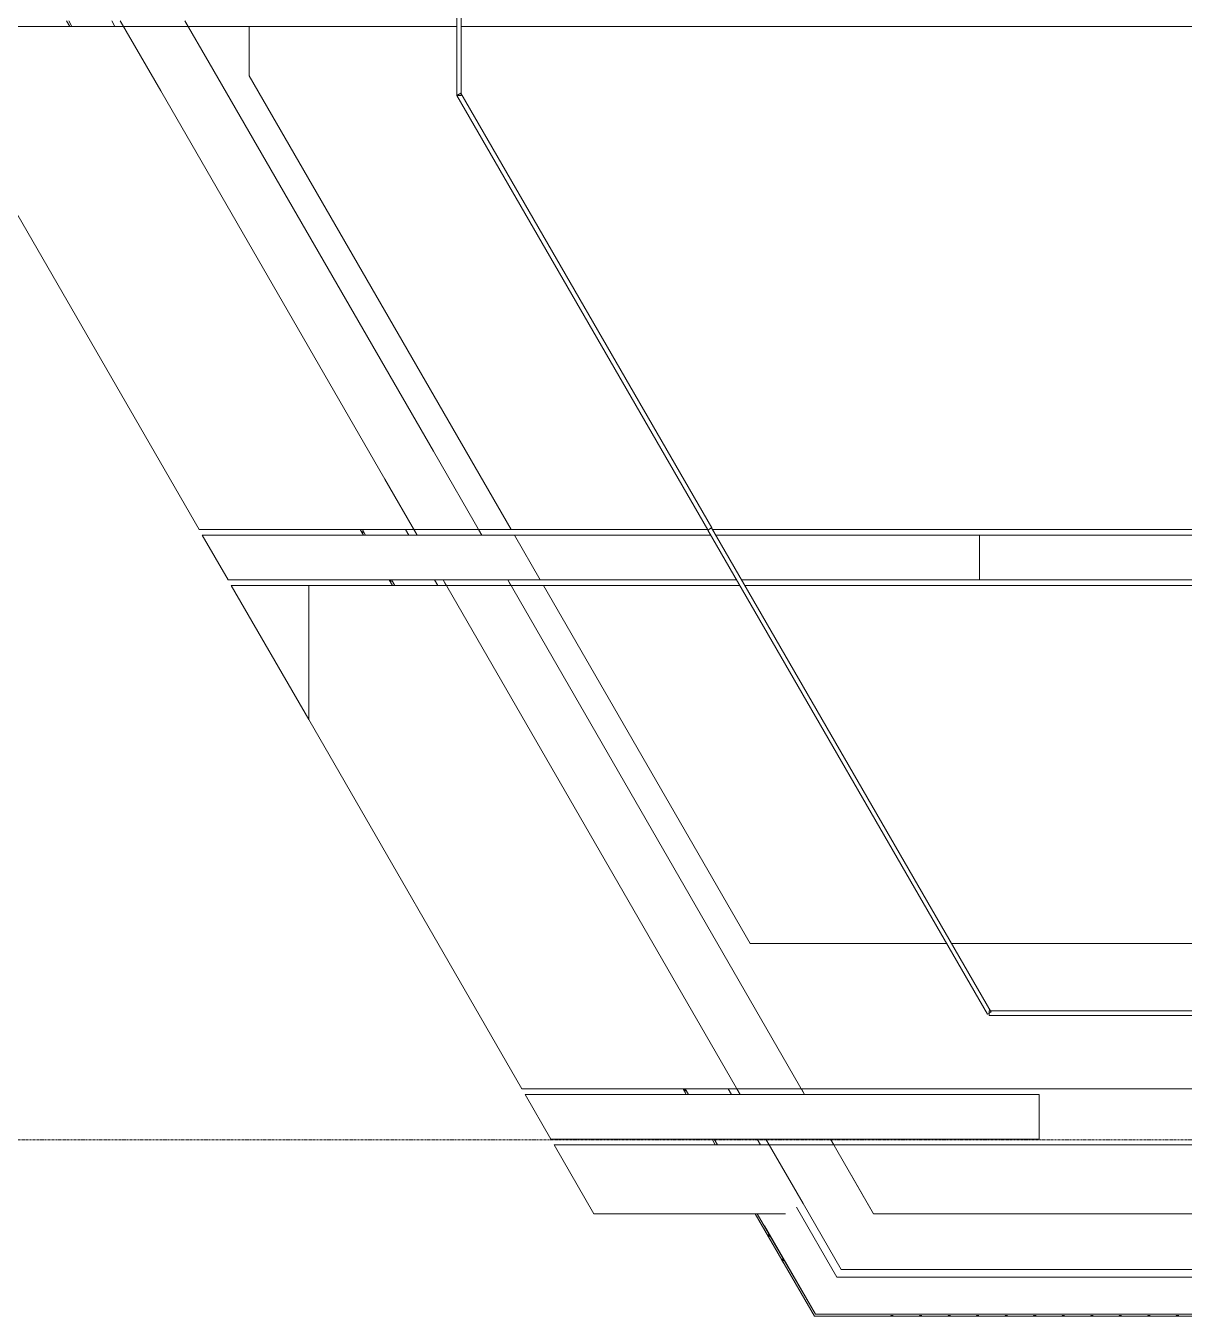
# Model space of a CAD drawing. Header units: millimetres. Extents: x 984 to 425800, y -34355 to 59419.
# Drawn here: x 384782 to 387890, y 15779 to 19241 of the extents above; entities that cross this region are included whole.
import ezdxf

# ---------------------------------------------------------------- set-up
doc = ezdxf.new("R2010")
doc.units = ezdxf.units.MM
doc.linetypes.add('DPA_Grid _ Level 100', pattern=[10, 5.5, -1.6, 1.3, -1.6])
for name, color, linetype, lineweight in [('A-DETL', 1, 'Continuous', 70), ('A-GENM', 1, 'Continuous', 9), ('A-GLAZ-CURT', 2, 'Continuous', 9), ('A-GLAZ-CWMG', 2, 'Continuous', 9), ('S-GRID', 251, 'Continuous', 9)]:
    doc.layers.add(name, color=color, linetype=linetype, lineweight=lineweight)

# ---------------------------------------------------------------- blocks, each defined once
blk = doc.blocks.new('DPA_CP_Entrance Louver Grill Vertical Z - Louver Grill Vertical Z-18398311-4110-01 GROUND LEVEL - REFLECTED CEILING PLAN')
at = {"layer": 'A-GLAZ-CURT'}
blk.add_line((553.3, -200), (551.3, -200), dxfattribs=at)
blk = doc.blocks.new('DPA_CP_Entrance Louver Grill Vertical Z - Louver Grill Vertical Z-18398441-4110-01 GROUND LEVEL - REFLECTED CEILING PLAN')
at = {"layer": 'A-GLAZ-CURT'}
for p, q in [((611, -50), (611, 0)), ((611, 0), (611, -50)), ((611, -50), (611, -125)), ((611, -125), (611, -50)), ((611, -50), (611, -125)), ((611, -125), (611, -50)), ((-561, -200), (-563, -200)), ((563, -200), (561, -200))]:
    blk.add_line(p, q, dxfattribs=at)
blk = doc.blocks.new('GM_Louver Grill Vertical Z - Z Profile-V53-4110-01 GROUND LEVEL - REFLECTED CEILING PLAN')
at = {"layer": 'A-GENM'}
for p, q in [((46.4, -73), (40, -73)), ((40, -73), (46.4, -73)), ((40, -75), (50, -75)), ((50, -75), (40, -75))]:
    blk.add_line(p, q, dxfattribs=at)
blk = doc.blocks.new('GM_Louver Grill Vertical Z - Z Profile-V51-4110-01 GROUND LEVEL - REFLECTED CEILING PLAN')
at = {"layer": 'A-GENM'}
for p, q in [((46.4, -73), (40, -73)), ((40, -73), (40, -75)), ((40, -75), (40, -73)), ((40, -73), (46.4, -73)), ((40, -75), (50, -75)), ((50, -75), (40, -75))]:
    blk.add_line(p, q, dxfattribs=at)
blk = doc.blocks.new('GM_Louver Grill Vertical Z - Z Profile-V54-4110-01 GROUND LEVEL - REFLECTED CEILING PLAN')
at = {"layer": 'A-GENM'}
for p, q in [((42.8, -75), (50, -75)), ((50, -75), (42.8, -75))]:
    blk.add_line(p, q, dxfattribs=at)
blk = doc.blocks.new('GM_Louver Grill Vertical Z - Z Profile-12047619-4110-01 GROUND LEVEL - REFLECTED CEILING PLAN')
at = {"layer": 'A-GENM'}
for p, q in [((40, -75), (50, -75)), ((50, -75), (40, -75))]:
    blk.add_line(p, q, dxfattribs=at)
blk = doc.blocks.new('GM_Louver Grill Vertical Z - Z Profile-V77-4110-01 GROUND LEVEL - REFLECTED CEILING PLAN')
at = {"layer": 'A-GENM'}
for p, q in [((42.8, -75), (50, -75)), ((50, -75), (42.8, -75))]:
    blk.add_line(p, q, dxfattribs=at)
blk = doc.blocks.new('System Panel - Entrance Glazed 12mm-11970279-4110-01 GROUND LEVEL - REFLECTED CEILING PLAN')
at = {"layer": 'A-GLAZ-CURT'}
for p, q in [((-352.5, -6), (-352.5, 6)), ((-352.5, 6), (352.5, 6)), ((352.5, 6), (352.5, -6)), ((352.5, -6), (-352.5, -6))]:
    blk.add_line(p, q, dxfattribs=at)
blk = doc.blocks.new('System Panel - Entrance Glazed 12mm-V91-4110-01 GROUND LEVEL - REFLECTED CEILING PLAN')
at = {"layer": 'A-GLAZ-CURT'}
for p, q in [((-750, -6), (-750, 6)), ((-750, 6), (750, 6)), ((750, 6), (750, -6)), ((750, -6), (-750, -6))]:
    blk.add_line(p, q, dxfattribs=at)
blk = doc.blocks.new('System Panel - Entrance Glazed 12mm-11975548-4110-01 GROUND LEVEL - REFLECTED CEILING PLAN')
at = {"layer": 'A-GLAZ-CURT'}
for p, q in [((-672.9, -6), (-672.9, 6)), ((-672.9, 6), (672.9, 6)), ((672.9, 6), (672.9, -6)), ((672.9, -6), (-672.9, -6))]:
    blk.add_line(p, q, dxfattribs=at)
blk = doc.blocks.new('System Panel - Entrance Glazed 12mm-14711633-4110-01 GROUND LEVEL - REFLECTED CEILING PLAN')
at = {"layer": 'A-GLAZ-CURT'}
for p, q in [((-1292, -6), (-1292, 6)), ((-1292, 6), (-408, 6)), ((-8, 6), (1292, 6)), ((1292, 6), (1292, -6)), ((-408, -6), (-1292, -6)), ((1292, -6), (-8, -6))]:
    blk.add_line(p, q, dxfattribs=at)
blk = doc.blocks.new('Rectangular Mullion - 50x200-12057894-4110-01 GROUND LEVEL - REFLECTED CEILING PLAN')
at = {"layer": 'A-GLAZ-CWMG'}
for p, q in [((-630544.4, 16374.1), (-630553.1, 16389.1)), ((-630553.1, 16389.1), (-630544.4, 16374.1)), ((-630466.5, 16239.1), (-630475.2, 16254.1)), ((-630475.2, 16254.1), (-630466.5, 16239.1)), ((-630200.8, 15779), (-630359.6, 16054)), ((-630359.6, 16054), (-630200.8, 15779))]:
    blk.add_line(p, q, dxfattribs=at)
blk = doc.blocks.new('Rectangular Mullion - 50x200-12048639-4110-01 GROUND LEVEL - REFLECTED CEILING PLAN')
at = {"layer": 'A-GLAZ-CWMG'}
for p, q in [((-631410.5, 17874.1), (-631419.1, 17889.1)), ((-631419.1, 17889.1), (-631410.5, 17874.1)), ((-631332.5, 17739.1), (-631341.2, 17754.1)), ((-631341.2, 17754.1), (-631332.5, 17739.1))]:
    blk.add_line(p, q, dxfattribs=at)
blk = doc.blocks.new('Rectangular Mullion - 50x200-15305094-4110-01 GROUND LEVEL - REFLECTED CEILING PLAN')
at = {"layer": 'A-GLAZ-CWMG'}
for p, q in [((-632276.5, 19374.1), (-632285.1, 19389.1)), ((-632285.1, 19389.1), (-632276.5, 19374.1)), ((-632198.5, 19239.1), (-632207.2, 19254.1)), ((-632207.2, 19254.1), (-632198.5, 19239.1))]:
    blk.add_line(p, q, dxfattribs=at)
blk = doc.blocks.new('Rectangular Mullion - 50x200-12057895-4110-01 GROUND LEVEL - REFLECTED CEILING PLAN')
at = {"layer": 'A-GLAZ-CWMG'}
for p, q in [((-628863.4, 15779), (-630200.8, 15779)), ((-630200.8, 15779), (-628863.4, 15779))]:
    blk.add_line(p, q, dxfattribs=at)
blk = doc.blocks.new('Rectangular Mullion - Entrance Louver Top-12057898-4110-01 GROUND LEVEL - REFLECTED CEILING PLAN')
at = {"layer": 'A-GLAZ-CWMG'}
for p, q in [((-630226.9, 16374.1), (-630621.7, 17058)), ((-630400.1, 16374.1), (-630751.6, 16983)), ((-630547.3, 16389.1), (-630538.7, 16374.1)), ((-630538.7, 16374.1), (-630547.3, 16389.1)), ((-630423.2, 16374.1), (-630431.9, 16389.1)), ((-630423.2, 16374.1), (-630431.9, 16389.1)), ((-630400.1, 16374.1), (-630408.8, 16389.1)), ((-630226.9, 16374.1), (-630235.6, 16389.1)), ((-630469.4, 16254.1), (-630460.7, 16239.1)), ((-630460.7, 16239.1), (-630469.4, 16254.1)), ((-630345.2, 16239.1), (-630353.9, 16254.1)), ((-630345.2, 16239.1), (-630353.9, 16254.1)), ((-630230.9, 16081.1), (-630330.8, 16254.1)), ((-630322.2, 16239.1), (-630330.8, 16254.1)), ((-630148.9, 16239.1), (-630157.6, 16254.1)), ((-630042.1, 16054), (-630157.6, 16254.1)), ((-630353.8, 16054), (-630197.9, 15784)), ((-630197.9, 15784), (-630353.8, 16054))]:
    blk.add_line(p, q, dxfattribs=at)
blk = doc.blocks.new('Rectangular Mullion - Entrance Louver Top-12049975-4110-01 GROUND LEVEL - REFLECTED CEILING PLAN')
at = {"layer": 'A-GLAZ-CWMG'}
for p, q in [((-631092.9, 17874.1), (-631223, 18099.4)), ((-631266.1, 17874.1), (-631352.9, 18024.4)), ((-631413.3, 17889.1), (-631404.7, 17874.1)), ((-631404.7, 17874.1), (-631413.3, 17889.1)), ((-631289.2, 17874.1), (-631297.9, 17889.1)), ((-631289.2, 17874.1), (-631297.9, 17889.1)), ((-631266.1, 17874.1), (-631274.8, 17889.1)), ((-631092.9, 17874.1), (-631101.6, 17889.1)), ((-631335.4, 17754.1), (-631326.7, 17739.1)), ((-631326.7, 17739.1), (-631335.4, 17754.1)), ((-631211.3, 17739.1), (-631219.9, 17754.1)), ((-631211.3, 17739.1), (-631219.9, 17754.1)), ((-630751.6, 16983), (-631196.8, 17754.1)), ((-631188.2, 17739.1), (-631196.8, 17754.1)), ((-631015, 17739.1), (-631023.6, 17754.1)), ((-630621.7, 17058), (-631023.6, 17754.1))]:
    blk.add_line(p, q, dxfattribs=at)
blk = doc.blocks.new('Rectangular Mullion - Entrance Louver Top-V99-4110-01 GROUND LEVEL - REFLECTED CEILING PLAN')
at = {"layer": 'A-GLAZ-CWMG'}
for p, q in [((-631223, 18099.4), (-631824.3, 19140.9)), ((-631352.9, 18024.4), (-631954.2, 19065.9))]:
    blk.add_line(p, q, dxfattribs=at)
blk = doc.blocks.new('Rectangular Mullion - Entrance Louver Top-15305098-4110-01 GROUND LEVEL - REFLECTED CEILING PLAN')
at = {"layer": 'A-GLAZ-CWMG'}
for p, q in [((-632279.4, 19389.1), (-632270.7, 19374.1)), ((-632270.7, 19374.1), (-632279.4, 19389.1)), ((-632155.2, 19374.1), (-632163.9, 19389.1)), ((-632155.2, 19374.1), (-632163.9, 19389.1)), ((-632132.1, 19374.1), (-632140.8, 19389.1)), ((-632132.1, 19374.1), (-632140.8, 19389.1)), ((-631958.9, 19374.1), (-631967.6, 19389.1)), ((-631958.9, 19374.1), (-631967.6, 19389.1)), ((-632201.4, 19254.1), (-632192.8, 19239.1)), ((-632192.8, 19239.1), (-632201.4, 19254.1)), ((-632077.3, 19239.1), (-632086, 19254.1)), ((-632077.3, 19239.1), (-632086, 19254.1)), ((-631954.2, 19065.9), (-632062.9, 19254.1)), ((-632054.2, 19239.1), (-632062.9, 19254.1)), ((-631881, 19239.1), (-631889.7, 19254.1)), ((-631824.3, 19140.9), (-631889.7, 19254.1))]:
    blk.add_line(p, q, dxfattribs=at)
blk = doc.blocks.new('Rectangular Mullion - Entrance Louver Top-12057899-4110-01 GROUND LEVEL - REFLECTED CEILING PLAN')
at = {"layer": 'A-GLAZ-CWMG'}
for p, q in [((-628863.4, 16054), (-630042.1, 16054)), ((-628863.4, 16054), (-630042.1, 16054)), ((-628863.4, 15904), (-629891.4, 15904)), ((-628863.4, 15904), (-629891.4, 15904)), ((-628863.4, 15884), (-629891.4, 15884)), ((-628863.4, 15884), (-629891.4, 15884)), ((-630197.9, 15784), (-628863.4, 15784)), ((-628863.4, 15784), (-630197.9, 15784))]:
    blk.add_line(p, q, dxfattribs=at)
blk = doc.blocks.new('System Panel - DPA-AR_Metal Ceiling Rectangular Panel-12707687-4110-01 GROUND LEVEL - REFLECTED CEILING PLAN')
at = {"layer": 'A-GLAZ-CURT'}
for p, q in [((-631717.4, 19106.8), (-631717.4, 19239.1)), ((-631717.4, 19239.1), (-631160.4, 19239.1)), ((-631160.4, 19239.1), (-631717.4, 19239.1)), ((-631717.4, 19239.1), (-631717.4, 19106.8)), ((-631148.4, 19239.1), (-629157.4, 19239.1)), ((-629157.4, 19239.1), (-631148.4, 19239.1)), ((-629157.4, 19239.1), (-629157.4, 17889.1)), ((-629157.4, 17889.1), (-629157.4, 19239.1)), ((-631014.3, 17889.1), (-631717.4, 19106.8)), ((-631717.4, 19106.8), (-631014.3, 17889.1)), ((-630487.3, 17889.1), (-631014.3, 17889.1)), ((-631014.3, 17889.1), (-630487.3, 17889.1)), ((-629157.4, 17889.1), (-630473.4, 17889.1)), ((-630473.4, 17889.1), (-629157.4, 17889.1))]:
    blk.add_line(p, q, dxfattribs=at)
blk = doc.blocks.new('DPA_CP_Metal Ceiling Panel - Vertical Panel Entrance-V162-4110-01 GROUND LEVEL - REFLECTED CEILING PLAN')
at = {"layer": 'A-GLAZ-CURT'}
for p, q in [((-629757.4, 19374.1), (-629757.4, 19254.1)), ((-629757.4, 19374.1), (-628557.4, 19374.1)), ((-629757.4, 19374.1), (-628557.4, 19374.1)), ((-629757.4, 19254.1), (-629757.4, 19374.1)), ((-629757.4, 19374.1), (-629757.4, 19254.1)), ((-628557.4, 19374.1), (-629757.4, 19374.1)), ((-628557.4, 19374.1), (-628557.4, 19254.1)), ((-628557.4, 19374.1), (-628557.4, 19254.1)), ((-628557.4, 19254.1), (-628557.4, 19374.1)), ((-629757.4, 19254.1), (-628557.4, 19254.1)), ((-628557.4, 19254.1), (-629757.4, 19254.1)), ((-629757.4, 19254.1), (-628557.4, 19254.1))]:
    blk.add_line(p, q, dxfattribs=at)
blk = doc.blocks.new('System Panel - DPA-AR_Metal Ceiling Rectangular Panel-12707634-4110-01 GROUND LEVEL - REFLECTED CEILING PLAN')
at = {"layer": 'A-GLAZ-CURT'}
for p, q in [((-631005.7, 17874.1), (-630478.6, 17874.1)), ((-630936.4, 17754.1), (-631005.7, 17874.1)), ((-631005.7, 17874.1), (-630936.4, 17754.1)), ((-630478.6, 17874.1), (-631005.7, 17874.1)), ((-630464.8, 17874.1), (-629757.4, 17874.1)), ((-629757.4, 17874.1), (-630464.8, 17874.1)), ((-629757.4, 17874.1), (-629757.4, 17754.1)), ((-629757.4, 17754.1), (-629757.4, 17874.1)), ((-630409.3, 17754.1), (-630936.4, 17754.1)), ((-630936.4, 17754.1), (-630409.3, 17754.1)), ((-629757.4, 17754.1), (-630395.5, 17754.1)), ((-630395.5, 17754.1), (-629757.4, 17754.1))]:
    blk.add_line(p, q, dxfattribs=at)
blk = doc.blocks.new('System Panel - DPA-AR_Metal Ceiling Rectangular Panel-12707689-4110-01 GROUND LEVEL - REFLECTED CEILING PLAN')
at = {"layer": 'A-GLAZ-CURT'}
for p, q in [((-630373.4, 16779), (-630927.7, 17739.1)), ((-630927.7, 17739.1), (-630400.7, 17739.1)), ((-630400.7, 17739.1), (-630927.7, 17739.1)), ((-630927.7, 17739.1), (-630373.4, 16779)), ((-630386.8, 17739.1), (-629157.4, 17739.1)), ((-629157.4, 17739.1), (-630386.8, 17739.1)), ((-629157.4, 17739.1), (-629157.4, 16779)), ((-629157.4, 16779), (-629157.4, 17739.1)), ((-629846.3, 16779), (-630373.4, 16779)), ((-630373.4, 16779), (-629846.3, 16779)), ((-629157.4, 16779), (-629832.5, 16779)), ((-629832.5, 16779), (-629157.4, 16779))]:
    blk.add_line(p, q, dxfattribs=at)
blk = doc.blocks.new('System Panel - DPA-AR_Metal Ceiling Rectangular Panel-16089140-4110-01 GROUND LEVEL - REFLECTED CEILING PLAN')
at = {"layer": 'A-GLAZ-CURT'}
for p, q in [((-632054.2, 19239.1), (-632631, 19239.1)), ((-632631, 19239.1), (-631851.6, 17889.1)), ((-631851.6, 17889.1), (-632631, 19239.1)), ((-632631, 19239.1), (-631717.4, 19239.1)), ((-631717.4, 19239.1), (-631881, 19239.1)), ((-631717.4, 19106.8), (-631717.4, 19239.1)), ((-631717.4, 19239.1), (-631717.4, 19106.8)), ((-631014.3, 17889.1), (-631717.4, 19106.8)), ((-631717.4, 19106.8), (-631014.3, 17889.1)), ((-631851.6, 17889.1), (-631274.8, 17889.1)), ((-631014.3, 17889.1), (-631851.6, 17889.1)), ((-631101.6, 17889.1), (-631014.3, 17889.1))]:
    blk.add_line(p, q, dxfattribs=at)
blk = doc.blocks.new('System Panel - DPA-AR_Metal Ceiling Rectangular Panel-16089145-4110-01 GROUND LEVEL - REFLECTED CEILING PLAN')
at = {"layer": 'A-GLAZ-CURT'}
for p, q in [((-631842.9, 17874.1), (-631005.7, 17874.1)), ((-631773.6, 17754.1), (-631842.9, 17874.1)), ((-631842.9, 17874.1), (-631773.6, 17754.1)), ((-631005.7, 17874.1), (-631842.9, 17874.1)), ((-631005.7, 17874.1), (-630936.4, 17754.1)), ((-630936.4, 17754.1), (-631005.7, 17874.1)), ((-630936.4, 17754.1), (-631773.6, 17754.1)), ((-631773.6, 17754.1), (-630936.4, 17754.1))]:
    blk.add_line(p, q, dxfattribs=at)
blk = doc.blocks.new('System Panel - DPA-AR_Metal Ceiling Rectangular Panel-16089327-4110-01 GROUND LEVEL - REFLECTED CEILING PLAN')
at = {"layer": 'A-GLAZ-CURT'}
for p, q in [((-631765, 17739.1), (-631557.4, 17379.6)), ((-631557.4, 17739.1), (-631765, 17739.1)), ((-631765, 17739.1), (-631557.4, 17739.1)), ((-631557.4, 17379.6), (-631765, 17739.1)), ((-631557.4, 17379.6), (-631557.4, 17739.1)), ((-631557.4, 17739.1), (-631557.4, 17379.6))]:
    blk.add_line(p, q, dxfattribs=at)
blk = doc.blocks.new('System Panel - DPA-AR_Metal Ceiling Rectangular Panel-16089923-4110-01 GROUND LEVEL - REFLECTED CEILING PLAN')
at = {"layer": 'A-GLAZ-CURT'}
for p, q in [((-630976.9, 16374.1), (-629597.4, 16374.1)), ((-630907.6, 16254.1), (-630976.9, 16374.1)), ((-630976.9, 16374.1), (-630907.6, 16254.1)), ((-629597.4, 16374.1), (-630976.9, 16374.1)), ((-629597.4, 16374.1), (-629597.4, 16254.1)), ((-629597.4, 16254.1), (-629597.4, 16374.1)), ((-629597.4, 16254.1), (-630907.6, 16254.1)), ((-630907.6, 16254.1), (-629597.4, 16254.1))]:
    blk.add_line(p, q, dxfattribs=at)
blk = doc.blocks.new('System Panel - DPA-AR_Metal Ceiling Rectangular Panel-16089905-4110-01 GROUND LEVEL - REFLECTED CEILING PLAN')
at = {"layer": 'A-GLAZ-CURT'}
for p, q in [((-630322.2, 16239.1), (-630898.9, 16239.1)), ((-630898.9, 16239.1), (-630792.1, 16054)), ((-630792.1, 16054), (-630898.9, 16239.1)), ((-630898.9, 16239.1), (-629157.4, 16239.1)), ((-629157.4, 16239.1), (-630148.9, 16239.1)), ((-629157.4, 16054), (-629157.4, 16239.1)), ((-629157.4, 16239.1), (-629157.4, 16054)), ((-630792.1, 16054), (-630278, 16054)), ((-630278, 16054), (-630792.1, 16054)), ((-630042.1, 16054), (-629157.4, 16054)), ((-629157.4, 16054), (-630042.1, 16054))]:
    blk.add_line(p, q, dxfattribs=at)
blk = doc.blocks.new('System Panel - DPA-AR_Metal Ceiling Rectangular Panel-16089328-4110-01 GROUND LEVEL - REFLECTED CEILING PLAN')
at = {"layer": 'A-GLAZ-CURT'}
for p, q in [((-631188.2, 17739.1), (-631557.4, 17739.1)), ((-631557.4, 17739.1), (-631557.4, 17379.6)), ((-631557.4, 17379.6), (-631557.4, 17739.1)), ((-631557.4, 17739.1), (-630927.7, 17739.1)), ((-630927.7, 17739.1), (-631015, 17739.1)), ((-630373.4, 16779), (-630927.7, 17739.1)), ((-630927.7, 17739.1), (-630373.4, 16779)), ((-631557.4, 17379.6), (-630985.6, 16389.1)), ((-630985.6, 16389.1), (-631557.4, 17379.6)), ((-629846.3, 16779), (-630373.4, 16779)), ((-630373.4, 16779), (-629846.3, 16779)), ((-629157.4, 16779), (-629832.5, 16779)), ((-629832.5, 16779), (-629157.4, 16779)), ((-629157.4, 16598), (-629157.4, 16779)), ((-629157.4, 16779), (-629157.4, 16598)), ((-629157.4, 16389.1), (-629157.4, 16586)), ((-629157.4, 16586), (-629157.4, 16389.1)), ((-630985.6, 16389.1), (-630408.8, 16389.1)), ((-629157.4, 16389.1), (-630985.6, 16389.1)), ((-630235.6, 16389.1), (-629157.4, 16389.1))]:
    blk.add_line(p, q, dxfattribs=at)

msp = doc.modelspace()

# ---------------------------------------------------------------- linework, layer by layer
at = {"layer": 'A-DETL', "lineweight": 9}
for p, q in [((387056.1, 16054), (386997.1, 16156.1)), ((386849.9, 16071.1), (386958, 15884)), ((386867.2, 16081.1), (386969.5, 15904)), ((387206.7, 16054), (387056.1, 16054)), ((386763.3, 16021.1), (386900.2, 15784)), ((386969.5, 15904), (387206.7, 15904)), ((386958, 15884), (387206.7, 15884)), ((386900.2, 15784), (387206.7, 15784))]:
    msp.add_line(p, q, dxfattribs=at)
at = {"layer": 'S-GRID', "linetype": 'DPA_Grid _ Level 100'}
msp.add_line((415577.1, 16252), (62413.8, 16252), dxfattribs=at)

# ---------------------------------------------------------------- block references
at = {"layer": 'A-GENM', "rotation": 299.99994973912}
for name, p in [('GM_Louver Grill Vertical Z - Z Profile-V51-4110-01 GROUND LEVEL - REFLECTED CEILING PLAN', (385727, 17956.1)), ('GM_Louver Grill Vertical Z - Z Profile-12047619-4110-01 GROUND LEVEL - REFLECTED CEILING PLAN', (385727, 17956.1)), ('GM_Louver Grill Vertical Z - Z Profile-V53-4110-01 GROUND LEVEL - REFLECTED CEILING PLAN', (385802.2, 17825.9)), ('GM_Louver Grill Vertical Z - Z Profile-12047619-4110-01 GROUND LEVEL - REFLECTED CEILING PLAN', (385802.2, 17825.9)), ('GM_Louver Grill Vertical Z - Z Profile-V51-4110-01 GROUND LEVEL - REFLECTED CEILING PLAN', (386591.4, 16458.9)), ('GM_Louver Grill Vertical Z - Z Profile-12047619-4110-01 GROUND LEVEL - REFLECTED CEILING PLAN', (386591.4, 16458.9)), ('GM_Louver Grill Vertical Z - Z Profile-V54-4110-01 GROUND LEVEL - REFLECTED CEILING PLAN', (386666.6, 16328.7)), ('GM_Louver Grill Vertical Z - Z Profile-V77-4110-01 GROUND LEVEL - REFLECTED CEILING PLAN', (386666.6, 16328.7)), ('GM_Louver Grill Vertical Z - Z Profile-V51-4110-01 GROUND LEVEL - REFLECTED CEILING PLAN', (386817, 16068.2)), ('GM_Louver Grill Vertical Z - Z Profile-12047619-4110-01 GROUND LEVEL - REFLECTED CEILING PLAN', (386817, 16068.2)), ('GM_Louver Grill Vertical Z - Z Profile-V51-4110-01 GROUND LEVEL - REFLECTED CEILING PLAN', (386854.6, 16003.1)), ('GM_Louver Grill Vertical Z - Z Profile-12047619-4110-01 GROUND LEVEL - REFLECTED CEILING PLAN', (386854.6, 16003.1))]:
    msp.add_blockref(name, p, dxfattribs=at)
at = {"layer": 'A-GENM'}
for name, p in [('GM_Louver Grill Vertical Z - Z Profile-V51-4110-01 GROUND LEVEL - REFLECTED CEILING PLAN', (387062.8, 15854)), ('GM_Louver Grill Vertical Z - Z Profile-12047619-4110-01 GROUND LEVEL - REFLECTED CEILING PLAN', (387062.8, 15854)), ('GM_Louver Grill Vertical Z - Z Profile-V51-4110-01 GROUND LEVEL - REFLECTED CEILING PLAN', (387139.4, 15854)), ('GM_Louver Grill Vertical Z - Z Profile-12047619-4110-01 GROUND LEVEL - REFLECTED CEILING PLAN', (387139.4, 15854)), ('GM_Louver Grill Vertical Z - Z Profile-V51-4110-01 GROUND LEVEL - REFLECTED CEILING PLAN', (387216, 15854)), ('GM_Louver Grill Vertical Z - Z Profile-12047619-4110-01 GROUND LEVEL - REFLECTED CEILING PLAN', (387216, 15854)), ('GM_Louver Grill Vertical Z - Z Profile-V51-4110-01 GROUND LEVEL - REFLECTED CEILING PLAN', (387292.5, 15854)), ('GM_Louver Grill Vertical Z - Z Profile-12047619-4110-01 GROUND LEVEL - REFLECTED CEILING PLAN', (387292.5, 15854)), ('GM_Louver Grill Vertical Z - Z Profile-V51-4110-01 GROUND LEVEL - REFLECTED CEILING PLAN', (387369.1, 15854)), ('GM_Louver Grill Vertical Z - Z Profile-12047619-4110-01 GROUND LEVEL - REFLECTED CEILING PLAN', (387369.1, 15854)), ('GM_Louver Grill Vertical Z - Z Profile-V51-4110-01 GROUND LEVEL - REFLECTED CEILING PLAN', (387445.7, 15854)), ('GM_Louver Grill Vertical Z - Z Profile-12047619-4110-01 GROUND LEVEL - REFLECTED CEILING PLAN', (387445.7, 15854)), ('GM_Louver Grill Vertical Z - Z Profile-V51-4110-01 GROUND LEVEL - REFLECTED CEILING PLAN', (387522.2, 15854)), ('GM_Louver Grill Vertical Z - Z Profile-12047619-4110-01 GROUND LEVEL - REFLECTED CEILING PLAN', (387522.2, 15854)), ('GM_Louver Grill Vertical Z - Z Profile-V51-4110-01 GROUND LEVEL - REFLECTED CEILING PLAN', (387598.8, 15854)), ('GM_Louver Grill Vertical Z - Z Profile-12047619-4110-01 GROUND LEVEL - REFLECTED CEILING PLAN', (387598.8, 15854)), ('GM_Louver Grill Vertical Z - Z Profile-V51-4110-01 GROUND LEVEL - REFLECTED CEILING PLAN', (387675.4, 15854)), ('GM_Louver Grill Vertical Z - Z Profile-12047619-4110-01 GROUND LEVEL - REFLECTED CEILING PLAN', (387675.4, 15854)), ('GM_Louver Grill Vertical Z - Z Profile-V51-4110-01 GROUND LEVEL - REFLECTED CEILING PLAN', (387751.9, 15854)), ('GM_Louver Grill Vertical Z - Z Profile-12047619-4110-01 GROUND LEVEL - REFLECTED CEILING PLAN', (387751.9, 15854)), ('GM_Louver Grill Vertical Z - Z Profile-V51-4110-01 GROUND LEVEL - REFLECTED CEILING PLAN', (387828.5, 15854)), ('GM_Louver Grill Vertical Z - Z Profile-12047619-4110-01 GROUND LEVEL - REFLECTED CEILING PLAN', (387828.5, 15854))]:
    msp.add_blockref(name, p, dxfattribs=at)
at = {"layer": 'A-GLAZ-CURT'}
for name, p, rotation in [('System Panel - Entrance Glazed 12mm-11970279-4110-01 GROUND LEVEL - REFLECTED CEILING PLAN', (385943.8, 19406.5), 270), ('System Panel - Entrance Glazed 12mm-11975548-4110-01 GROUND LEVEL - REFLECTED CEILING PLAN', (386280.3, 18473.8), 120.0000000000002), ('System Panel - Entrance Glazed 12mm-V91-4110-01 GROUND LEVEL - REFLECTED CEILING PLAN', (386991.7, 17241.5), 120.0000000000002), ('DPA_CP_Entrance Louver Grill Vertical Z - Louver Grill Vertical Z-18398311-4110-01 GROUND LEVEL - REFLECTED CEILING PLAN', (386712.2, 16499.7), 299.99994973912)]:
    msp.add_blockref(name, p, dxfattribs=dict(at, rotation=rotation))
for name, p in [('System Panel - DPA-AR_Metal Ceiling Rectangular Panel-16089140-4110-01 GROUND LEVEL - REFLECTED CEILING PLAN', (1017098.2, 0)), ('System Panel - DPA-AR_Metal Ceiling Rectangular Panel-12707687-4110-01 GROUND LEVEL - REFLECTED CEILING PLAN', (1017098.2, 0)), ('System Panel - DPA-AR_Metal Ceiling Rectangular Panel-16089145-4110-01 GROUND LEVEL - REFLECTED CEILING PLAN', (1017098.2, 0)), ('System Panel - DPA-AR_Metal Ceiling Rectangular Panel-12707634-4110-01 GROUND LEVEL - REFLECTED CEILING PLAN', (1017098.2, 0)), ('DPA_CP_Metal Ceiling Panel - Vertical Panel Entrance-V162-4110-01 GROUND LEVEL - REFLECTED CEILING PLAN', (1017098.2, -1500)), ('System Panel - DPA-AR_Metal Ceiling Rectangular Panel-16089327-4110-01 GROUND LEVEL - REFLECTED CEILING PLAN', (1017098.2, 0)), ('System Panel - DPA-AR_Metal Ceiling Rectangular Panel-16089328-4110-01 GROUND LEVEL - REFLECTED CEILING PLAN', (1017098.2, 0)), ('System Panel - DPA-AR_Metal Ceiling Rectangular Panel-12707689-4110-01 GROUND LEVEL - REFLECTED CEILING PLAN', (1017098.2, 0)), ('System Panel - Entrance Glazed 12mm-14711633-4110-01 GROUND LEVEL - REFLECTED CEILING PLAN', (388658.8, 16592)), ('System Panel - DPA-AR_Metal Ceiling Rectangular Panel-16089923-4110-01 GROUND LEVEL - REFLECTED CEILING PLAN', (1017098.2, 0)), ('System Panel - DPA-AR_Metal Ceiling Rectangular Panel-16089905-4110-01 GROUND LEVEL - REFLECTED CEILING PLAN', (1017098.2, 0)), ('DPA_CP_Entrance Louver Grill Vertical Z - Louver Grill Vertical Z-18398441-4110-01 GROUND LEVEL - REFLECTED CEILING PLAN', (387623.8, 15979))]:
    msp.add_blockref(name, p, dxfattribs=at)
at = {"layer": 'A-GLAZ-CWMG'}
for name in ['Rectangular Mullion - 50x200-15305094-4110-01 GROUND LEVEL - REFLECTED CEILING PLAN', 'Rectangular Mullion - Entrance Louver Top-15305098-4110-01 GROUND LEVEL - REFLECTED CEILING PLAN', 'Rectangular Mullion - Entrance Louver Top-V99-4110-01 GROUND LEVEL - REFLECTED CEILING PLAN', 'Rectangular Mullion - Entrance Louver Top-12049975-4110-01 GROUND LEVEL - REFLECTED CEILING PLAN', 'Rectangular Mullion - 50x200-12048639-4110-01 GROUND LEVEL - REFLECTED CEILING PLAN', 'Rectangular Mullion - Entrance Louver Top-12057898-4110-01 GROUND LEVEL - REFLECTED CEILING PLAN', 'Rectangular Mullion - 50x200-12057894-4110-01 GROUND LEVEL - REFLECTED CEILING PLAN', 'Rectangular Mullion - Entrance Louver Top-12057899-4110-01 GROUND LEVEL - REFLECTED CEILING PLAN', 'Rectangular Mullion - 50x200-12057895-4110-01 GROUND LEVEL - REFLECTED CEILING PLAN']:
    msp.add_blockref(name, (1017098.2, 0), dxfattribs=at)

doc.saveas('drawing.dxf')
